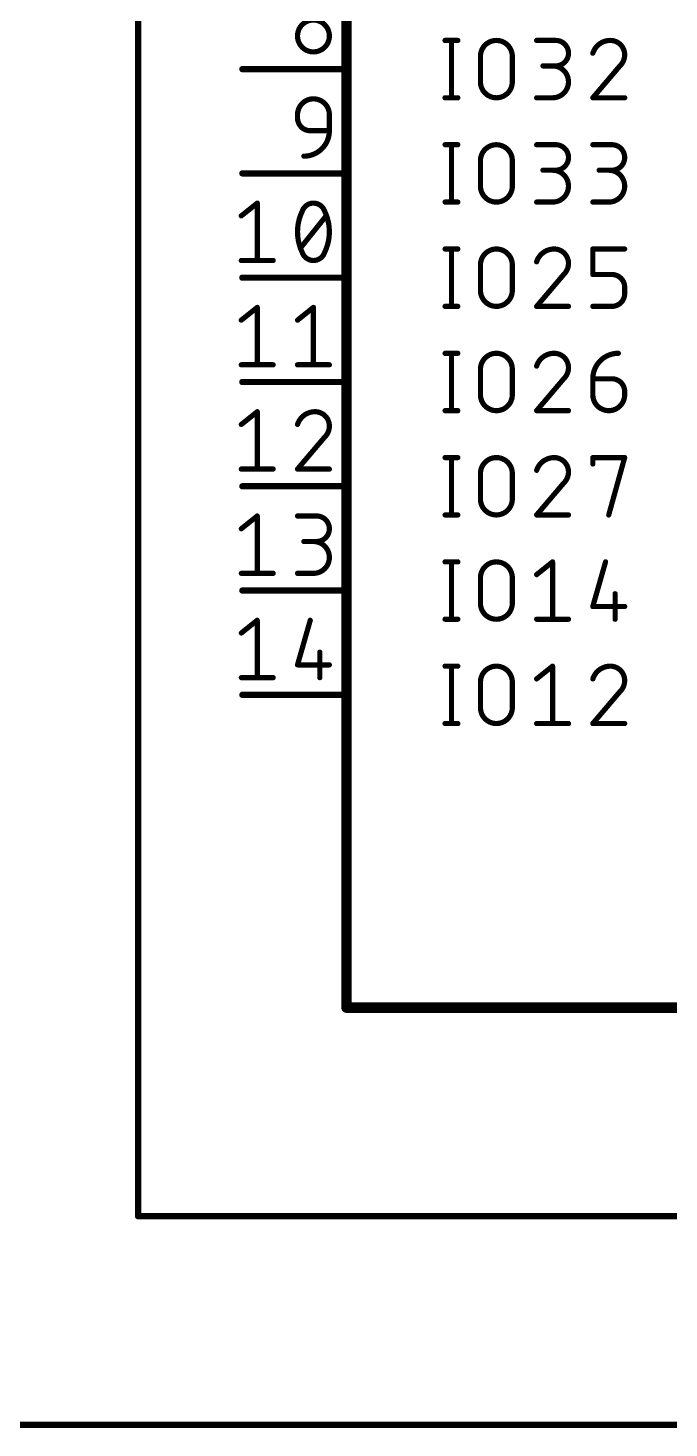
# Model space of a CAD drawing. Extents: x -10 to 250, y 0 to 179.
# Drawn here: x 91.3 to 106.92, y 78.66 to 112.76 of the extents above; entities that cross this region are included whole.
import ezdxf

# ---------------------------------------------------------------- set-up
doc = ezdxf.new("R2010")
doc.units = 0
for name, color, linetype in [('91', 94, 'CONTINUOUS'), ('94', 14, 'CONTINUOUS'), ('95', 250, 'CONTINUOUS')]:
    doc.layers.add(name, color=color, linetype=linetype)

msp = doc.modelspace()

# ---------------------------------------------------------------- linework, layer by layer
at = {"layer": '91', "const_width": 0.1524}
for points in [[(93.98, 127), (93.98, 83.82)], [(93.98, 83.82), (213.36, 83.82)], [(149.86, 78.74), (81.28, 78.74)]]:
    msp.add_lwpolyline(points, dxfattribs=at)
at = {"layer": '91', "const_width": 0.0762}
for points in [[(93.98, 83.8581, 1), (93.98, 83.7819)], [(93.9419, 83.82, 1), (94.0181, 83.82)]]:
    msp.add_lwpolyline(points, format="xyb", dxfattribs=at)
at = {"layer": '94'}
for points, const_width in [([(99.06, 88.9), (99.06, 142.24)], 0.254), ([(96.52, 111.76), (99.06, 111.76)], 0.1524), ([(96.52, 109.22), (99.06, 109.22)], 0.1524), ([(96.52, 106.68), (99.06, 106.68)], 0.1524), ([(96.52, 104.14), (99.06, 104.14)], 0.1524), ([(96.52, 101.6), (99.06, 101.6)], 0.1524), ([(96.52, 99.06), (99.06, 99.06)], 0.1524), ([(96.52, 96.52), (99.06, 96.52)], 0.1524), ([(142.24, 88.9), (99.06, 88.9)], 0.254)]:
    msp.add_lwpolyline(points, dxfattribs=dict(at, const_width=const_width))
for points, const_width in [([(96.52, 111.7981, 1), (96.52, 111.7219)], 0.0762), ([(99.06, 111.7219, 1), (99.06, 111.7981)], 0.0762), ([(96.52, 109.2581, 1), (96.52, 109.1819)], 0.0762), ([(99.06, 109.1819, 1), (99.06, 109.2581)], 0.0762), ([(96.52, 106.7181, 1), (96.52, 106.6419)], 0.0762), ([(99.06, 106.6419, 1), (99.06, 106.7181)], 0.0762), ([(96.52, 104.1781, 1), (96.52, 104.1019)], 0.0762), ([(99.06, 104.1019, 1), (99.06, 104.1781)], 0.0762), ([(96.52, 101.6381, 1), (96.52, 101.5619)], 0.0762), ([(99.06, 101.5619, 1), (99.06, 101.6381)], 0.0762), ([(96.52, 99.0981, 1), (96.52, 99.0219)], 0.0762), ([(99.06, 99.0219, 1), (99.06, 99.0981)], 0.0762), ([(96.52, 96.5581, 1), (96.52, 96.4819)], 0.0762), ([(99.06, 96.4819, 1), (99.06, 96.5581)], 0.0762), ([(99.06, 88.9635, 1), (99.06, 88.8365)], 0.127), ([(98.9965, 88.9, 1), (99.1235, 88.9)], 0.127)]:
    msp.add_lwpolyline(points, format="xyb", dxfattribs=dict(at, const_width=const_width))
at = {"layer": '95'}
for points, const_width in [([(98.6409, 112.5672, 1), (97.8648, 112.5672)], 0.127), ([(97.8965, 112.5672, 1), (97.833, 112.5672)], 0.0635), ([(97.833, 112.5672, 1), (97.8965, 112.5672)], 0.0635), ([(97.8648, 112.5672, 1), (98.6409, 112.5672)], 0.127), ([(98.6727, 112.5672, 1), (98.6091, 112.5672)], 0.0635), ([(98.6091, 112.5672, 1), (98.6726, 112.5672)], 0.0635), ([(101.4603, 112.4903, 1), (101.4603, 112.4267)], 0.0635), ([(101.6473, 112.4585, 1), (101.5838, 112.4585)], 0.0635), ([(101.7707, 112.4267, 1), (101.7707, 112.4903)], 0.0635), ([(103.0987, 112.0704, 1), (102.3226, 112.0704)], 0.127), ([(103.6914, 112.4903, 1), (103.6914, 112.4267)], 0.0635), ([(104.1571, 112.4903, 1), (104.1571, 112.4267)], 0.0635), ([(104.1571, 111.8376, 1), (104.1571, 112.4585)], 0.127), ([(104.1571, 112.4267, 1), (104.1571, 112.4903)], 0.0635), ([(105.4871, 112.4585, 0.3252), (105.0603, 112.1481)], 0.127), ([(105.4871, 112.4903, 1), (105.4871, 112.4267)], 0.0635), ([(105.8364, 112.1093, 0.4142), (105.4871, 112.4585)], 0.127), ([(105.4871, 112.4268, 1), (105.4871, 112.4902)], 0.0635), ([(105.03, 112.1578, 1), (105.0905, 112.1383)], 0.0635), ([(102.3543, 112.0704, 1), (102.2908, 112.0704)], 0.0635), ([(102.2908, 112.0704, 1), (102.3543, 112.0704)], 0.0635), ([(103.1304, 112.0704, 1), (103.0669, 112.0704)], 0.0635), ([(103.0669, 112.0704, 1), (103.1304, 112.0704)], 0.0635), ([(103.8466, 111.8694, 1), (103.8466, 111.8059)], 0.0635), ([(104.0795, 111.8694, 1), (104.0795, 111.8059)], 0.0635), ([(104.0795, 111.0615, 1), (104.0795, 111.8376)], 0.127), ([(104.1571, 111.8694, 1), (104.1571, 111.8059)], 0.0635), ([(104.1571, 111.8059, 1), (104.1571, 111.8694)], 0.0635), ([(105.72, 111.8376, 0.2053), (105.8364, 112.1093)], 0.127), ([(105.6981, 111.8606, 1), (105.7418, 111.8146)], 0.0635), ([(105.7441, 111.817, 1), (105.6958, 111.8582)], 0.0635), ([(105.8681, 112.1092, 1), (105.8046, 112.1093)], 0.0635), ([(105.8046, 112.1093, 1), (105.8681, 112.1093)], 0.0635), ([(102.3225, 111.4496, 1), (103.0987, 111.4496)], 0.127), ([(102.3543, 111.4496, 1), (102.2908, 111.4496)], 0.0635), ([(103.1304, 111.4496, 1), (103.0669, 111.4496)], 0.0635), ([(102.2908, 111.4496, 1), (102.3543, 111.4496)], 0.0635), ([(103.0669, 111.4496, 1), (103.1304, 111.4496)], 0.0635), ([(98.6409, 110.648, 1), (97.8648, 110.648)], 0.127), ([(101.4603, 111.0933, 1), (101.4603, 111.0298)], 0.0635), ([(101.5838, 111.0615, 1), (101.6473, 111.0615)], 0.0635), ([(101.7707, 111.0298, 1), (101.7707, 111.0933)], 0.0635), ([(103.6914, 111.0933, 1), (103.6914, 111.0298)], 0.0635), ([(104.0795, 111.0933, 1), (104.0795, 111.0298)], 0.0635), ([(104.0795, 111.0298, 1), (104.0795, 111.0933)], 0.0635), ([(105.0603, 111.0933, 1), (105.0603, 111.0298)], 0.0635), ([(105.0361, 111.0821, 1), (105.0844, 111.0409)], 0.0635), ([(105.8364, 111.0298, 1), (105.8364, 111.0933)], 0.0635), ([(97.8965, 110.648, 1), (97.833, 110.648)], 0.0635), ([(97.833, 110.648, 1), (97.8965, 110.648)], 0.0635), ([(97.8965, 110.5704, 1), (97.833, 110.5704)], 0.0635), ([(97.833, 110.5704, 1), (97.8965, 110.5704)], 0.0635), ([(97.8648, 110.5704, 0.4142), (98.1752, 110.26)], 0.127), ([(98.6727, 110.648, 1), (98.6091, 110.648)], 0.0635), ([(98.6091, 110.648, 1), (98.6726, 110.648)], 0.0635), ([(98.02, 109.6391, 0.4142), (98.6409, 110.26)], 0.127), ([(98.1752, 110.2917, 1), (98.1752, 110.2282)], 0.0635), ([(98.1752, 110.2282, 1), (98.1752, 110.2917)], 0.0635), ([(98.6727, 110.26, 1), (98.6091, 110.26)], 0.0635), ([(98.6091, 110.26, 1), (98.6727, 110.26)], 0.0635), ([(98.6409, 110.2282, 1), (98.6409, 110.2917)], 0.0635), ([(101.4603, 109.9503, 1), (101.4603, 109.8868)], 0.0635), ([(101.6473, 109.9185, 1), (101.5838, 109.9185)], 0.0635), ([(101.7707, 109.8868, 1), (101.7707, 109.9503)], 0.0635), ([(103.0987, 109.5304, 1), (102.3226, 109.5304)], 0.127), ([(103.6914, 109.9503, 1), (103.6914, 109.8868)], 0.0635), ([(104.1571, 109.9503, 1), (104.1571, 109.8868)], 0.0635), ([(104.1571, 109.2976, 1), (104.1571, 109.9185)], 0.127), ([(104.1571, 109.8868, 1), (104.1571, 109.9503)], 0.0635), ([(105.0603, 109.9503, 1), (105.0603, 109.8868)], 0.0635), ([(105.5259, 109.9503, 1), (105.5259, 109.8868)], 0.0635), ([(105.5259, 109.2976, 1), (105.5259, 109.9185)], 0.127), ([(105.5259, 109.8868, 1), (105.5259, 109.9503)], 0.0635), ([(98.02, 109.6709, 1), (98.02, 109.6073)], 0.0635), ([(102.3543, 109.5304, 1), (102.2908, 109.5304)], 0.0635), ([(102.2908, 109.5304, 1), (102.3543, 109.5304)], 0.0635), ([(103.1304, 109.5304, 1), (103.0669, 109.5304)], 0.0635), ([(103.0669, 109.5304, 1), (103.1304, 109.5304)], 0.0635), ([(103.8466, 109.3294, 1), (103.8466, 109.2659)], 0.0635), ([(104.0795, 109.3294, 1), (104.0795, 109.2659)], 0.0635), ([(104.0795, 108.5215, 1), (104.0795, 109.2976)], 0.127), ([(104.1571, 109.3294, 1), (104.1571, 109.2659)], 0.0635), ([(104.1571, 109.2659, 1), (104.1571, 109.3294)], 0.0635), ([(105.2155, 109.3294, 1), (105.2155, 109.2659)], 0.0635), ([(105.4483, 109.3294, 1), (105.4483, 109.2659)], 0.0635), ([(105.4483, 108.5215, 1), (105.4483, 109.2976)], 0.127), ([(105.5259, 109.3294, 1), (105.5259, 109.2659)], 0.0635), ([(105.5259, 109.2659, 1), (105.5259, 109.3294)], 0.0635), ([(102.3225, 108.9096, 1), (103.0987, 108.9096)], 0.127), ([(102.3543, 108.9096, 1), (102.2908, 108.9096)], 0.0635), ([(102.2908, 108.9096, 1), (102.3543, 108.9096)], 0.0635), ([(103.1304, 108.9096, 1), (103.0669, 108.9096)], 0.0635), ([(103.0669, 108.9096, 1), (103.1304, 108.9096)], 0.0635), ([(96.9157, 108.4961, 1), (96.8522, 108.4961)], 0.0635), ([(96.9038, 108.4713, 1), (96.8642, 108.5209)], 0.0635), ([(98.2528, 108.4961, 0.3205), (97.9812, 108.3021)], 0.127), ([(98.5245, 108.3021, 0.3205), (98.2528, 108.4961)], 0.127), ([(98.2528, 108.5278, 1), (98.2528, 108.4644)], 0.0635), ([(98.2528, 108.4644, 1), (98.2528, 108.5278)], 0.0635), ([(101.4603, 108.5533, 1), (101.4603, 108.4898)], 0.0635), ([(101.5838, 108.5215, 1), (101.6473, 108.5215)], 0.0635), ([(101.7707, 108.4898, 1), (101.7707, 108.5533)], 0.0635), ([(103.6914, 108.5533, 1), (103.6914, 108.4898)], 0.0635), ([(104.0795, 108.5533, 1), (104.0795, 108.4898)], 0.0635), ([(104.0795, 108.4898, 1), (104.0795, 108.5533)], 0.0635), ([(105.0603, 108.5533, 1), (105.0603, 108.4898)], 0.0635), ([(105.4483, 108.5533, 1), (105.4483, 108.4898)], 0.0635), ([(105.4483, 108.4898, 1), (105.4483, 108.5533)], 0.0635), ([(96.4761, 108.2104, 1), (96.5158, 108.1609)], 0.0635), ([(97.9812, 108.3021, 0.1139), (97.8648, 107.7976)], 0.127), ([(97.9512, 108.3124, 1), (98.0112, 108.2918)], 0.0635), ([(98.0097, 108.2882, 1), (97.9527, 108.316)], 0.0635), ([(98.553, 108.316, 1), (98.4959, 108.2882)], 0.0635), ([(98.6409, 107.7976, 0.1139), (98.5245, 108.3021)], 0.127), ([(98.4945, 108.2918, 1), (98.5545, 108.3124)], 0.0635), ([(98.5881, 108.1658, 1), (98.5385, 108.2055)], 0.0635), ([(97.8965, 107.7976, 1), (97.833, 107.7976)], 0.0635), ([(97.833, 107.7976, 1), (97.8965, 107.7976)], 0.0635), ([(97.8648, 107.7976, 0.1139), (97.9812, 107.2931)], 0.127), ([(98.5245, 107.2931, 0.1139), (98.6409, 107.7976)], 0.127), ([(98.6727, 107.7976, 1), (98.6091, 107.7976)], 0.0635), ([(98.6092, 107.7976, 1), (98.6726, 107.7976)], 0.0635), ([(97.9176, 107.4294, 1), (97.9672, 107.3897)], 0.0635), ([(101.4603, 107.4103, 1), (101.4603, 107.3468)], 0.0635), ([(101.6473, 107.3785, 1), (101.5838, 107.3785)], 0.0635), ([(101.7707, 107.3468, 1), (101.7707, 107.4103)], 0.0635), ([(103.0987, 106.9904, 1), (102.3226, 106.9904)], 0.127), ([(104.1183, 107.3785, 0.3252), (103.6914, 107.0681)], 0.127), ([(104.1183, 107.4103, 1), (104.1183, 107.3468)], 0.0635), ([(104.4675, 107.0293, 0.4142), (104.1183, 107.3785)], 0.127), ([(104.1183, 107.3468, 1), (104.1183, 107.4102)], 0.0635), ([(105.092, 107.3785, 1), (105.0285, 107.3785)], 0.0635), ([(105.0603, 107.4103, 1), (105.0603, 107.3468)], 0.0635), ([(105.8364, 107.3468, 1), (105.8364, 107.4103)], 0.0635), ([(96.4959, 107.1309, 1), (96.4959, 107.0674)], 0.0635), ([(96.8522, 107.0991, 1), (96.9157, 107.0991)], 0.0635), ([(97.272, 107.0674, 1), (97.272, 107.1309)], 0.0635), ([(97.9812, 107.2931, 0.3205), (98.2528, 107.0991)], 0.127), ([(98.0112, 107.3034, 1), (97.9512, 107.2828)], 0.0635), ([(97.9527, 107.2792, 1), (98.0097, 107.307)], 0.0635), ([(98.2528, 107.0991, 0.3205), (98.5245, 107.2931)], 0.127), ([(98.2528, 107.1308, 1), (98.2528, 107.0674)], 0.0635), ([(98.2528, 107.0674, 1), (98.2528, 107.1308)], 0.0635), ([(98.4959, 107.307, 1), (98.553, 107.2792)], 0.0635), ([(98.5545, 107.2828, 1), (98.4945, 107.3034)], 0.0635), ([(103.6612, 107.0778, 1), (103.7216, 107.0583)], 0.0635), ([(104.3511, 106.7576, 0.2053), (104.4675, 107.0293)], 0.127), ([(104.4993, 107.0292, 1), (104.4358, 107.0293)], 0.0635), ([(102.3543, 106.9904, 1), (102.2908, 106.9904)], 0.0635), ([(102.2908, 106.9904, 1), (102.3543, 106.9904)], 0.0635), ([(103.1304, 106.9904, 1), (103.0669, 106.9904)], 0.0635), ([(103.0669, 106.9904, 1), (103.1304, 106.9904)], 0.0635), ([(104.3292, 106.7806, 1), (104.373, 106.7346)], 0.0635), ([(104.3753, 106.737, 1), (104.3269, 106.7782)], 0.0635), ([(104.4358, 107.0293, 1), (104.4993, 107.0293)], 0.0635), ([(105.0285, 106.7576, 1), (105.092, 106.7576)], 0.0635), ([(105.0603, 106.7894, 1), (105.0603, 106.7259)], 0.0635), ([(105.5259, 106.7894, 1), (105.5259, 106.7259)], 0.0635), ([(105.8364, 106.4472, 0.4142), (105.5259, 106.7576)], 0.127), ([(105.5259, 106.7259, 1), (105.5259, 106.7894)], 0.0635), ([(102.3225, 106.3696, 1), (103.0987, 106.3696)], 0.127), ([(102.3543, 106.3696, 1), (102.2908, 106.3696)], 0.0635), ([(102.2908, 106.3696, 1), (102.3543, 106.3696)], 0.0635), ([(103.1304, 106.3696, 1), (103.0669, 106.3696)], 0.0635), ([(103.0669, 106.3696, 1), (103.1304, 106.3696)], 0.0635), ([(105.8681, 106.4472, 1), (105.8046, 106.4472)], 0.0635), ([(105.8046, 106.4472, 1), (105.8681, 106.4472)], 0.0635), ([(101.4603, 106.0133, 1), (101.4603, 105.9498)], 0.0635), ([(101.7707, 105.9498, 1), (101.7707, 106.0133)], 0.0635), ([(103.6914, 106.0133, 1), (103.6914, 105.9498)], 0.0635), ([(104.4675, 105.9498, 1), (104.4675, 106.0133)], 0.0635), ([(105.0603, 106.0133, 1), (105.0603, 105.9498)], 0.0635), ([(105.5259, 105.9815, 0.4142), (105.8364, 106.2919)], 0.127), ([(105.5259, 106.0133, 1), (105.5259, 105.9498)], 0.0635), ([(105.5259, 105.9498, 1), (105.5259, 106.0133)], 0.0635), ([(105.8681, 106.2919, 1), (105.8046, 106.2919)], 0.0635), ([(105.8046, 106.2919, 1), (105.8681, 106.2919)], 0.0635), ([(96.4761, 105.6704, 1), (96.5158, 105.6209)], 0.0635), ([(96.9157, 105.9561, 1), (96.8522, 105.9561)], 0.0635), ([(96.9038, 105.9313, 1), (96.8642, 105.9809)], 0.0635), ([(97.845, 105.6704, 1), (97.8846, 105.6209)], 0.0635), ([(98.2846, 105.9561, 1), (98.2211, 105.9561)], 0.0635), ([(98.2727, 105.9313, 1), (98.233, 105.9809)], 0.0635), ([(101.5838, 105.9815, 1), (101.6473, 105.9815)], 0.0635), ([(103.6672, 106.0021, 1), (103.7156, 105.9609)], 0.0635), ([(101.4603, 104.8703, 1), (101.4603, 104.8068)], 0.0635), ([(101.6473, 104.8385, 1), (101.5838, 104.8385)], 0.0635), ([(101.7707, 104.8068, 1), (101.7707, 104.8703)], 0.0635), ([(103.0987, 104.4504, 1), (102.3226, 104.4504)], 0.127), ([(104.1183, 104.8385, 0.3252), (103.6914, 104.5281)], 0.127), ([(104.1183, 104.8703, 1), (104.1183, 104.8068)], 0.0635), ([(104.4675, 104.4892, 0.4142), (104.1183, 104.8385)], 0.127), ([(104.1183, 104.8068, 1), (104.1183, 104.8702)], 0.0635), ([(105.6811, 104.8385, 0.4142), (105.0603, 104.2176)], 0.127), ([(105.6811, 104.8068, 1), (105.6811, 104.8702)], 0.0635), ([(96.4959, 104.5909, 1), (96.4959, 104.5273)], 0.0635), ([(96.8522, 104.5591, 1), (96.9157, 104.5591)], 0.0635), ([(97.272, 104.5273, 1), (97.272, 104.5909)], 0.0635), ([(97.8648, 104.5909, 1), (97.8648, 104.5273)], 0.0635), ([(98.2211, 104.5591, 1), (98.2846, 104.5591)], 0.0635), ([(98.6409, 104.5273, 1), (98.6409, 104.5909)], 0.0635), ([(102.3543, 104.4504, 1), (102.2908, 104.4504)], 0.0635), ([(102.2908, 104.4504, 1), (102.3543, 104.4504)], 0.0635), ([(103.1304, 104.4504, 1), (103.0669, 104.4504)], 0.0635), ([(103.0669, 104.4504, 1), (103.1304, 104.4504)], 0.0635), ([(103.6612, 104.5378, 1), (103.7216, 104.5183)], 0.0635), ([(104.3511, 104.2176, 0.2053), (104.4675, 104.4892)], 0.127), ([(104.4993, 104.4892, 1), (104.4358, 104.4893)], 0.0635), ([(104.4358, 104.4892, 1), (104.4993, 104.4892)], 0.0635), ([(104.3292, 104.2406, 1), (104.373, 104.1946)], 0.0635), ([(104.3753, 104.197, 1), (104.3269, 104.2382)], 0.0635), ([(105.092, 104.2176, 1), (105.0285, 104.2176)], 0.0635), ([(105.0285, 104.2176, 1), (105.092, 104.2176)], 0.0635), ([(105.0603, 104.2494, 1), (105.0603, 104.1859)], 0.0635), ([(105.8364, 103.9072, 0.4142), (105.5259, 104.2176)], 0.127), ([(105.5259, 104.2494, 1), (105.5259, 104.1859)], 0.0635), ([(105.5259, 104.1859, 1), (105.5259, 104.2494)], 0.0635), ([(102.3225, 103.8296, 1), (103.0987, 103.8296)], 0.127), ([(102.3543, 103.8296, 1), (102.2908, 103.8296)], 0.0635), ([(102.2908, 103.8296, 1), (102.3543, 103.8296)], 0.0635), ([(103.1304, 103.8296, 1), (103.0669, 103.8296)], 0.0635), ([(103.0669, 103.8296, 1), (103.1304, 103.8296)], 0.0635), ([(105.092, 103.8296, 1), (105.0285, 103.8296)], 0.0635), ([(105.0285, 103.8296, 1), (105.092, 103.8296)], 0.0635), ([(105.0603, 103.8296, 1), (105.8364, 103.8296)], 0.127), ([(105.8681, 103.9072, 1), (105.8046, 103.9072)], 0.0635), ([(105.8046, 103.9072, 1), (105.8681, 103.9072)], 0.0635), ([(105.8681, 103.8296, 1), (105.8046, 103.8296)], 0.0635), ([(105.8046, 103.8296, 1), (105.8681, 103.8296)], 0.0635), ([(96.9157, 103.4161, 1), (96.8522, 103.4161)], 0.0635), ([(96.9038, 103.3913, 1), (96.8642, 103.4409)], 0.0635), ([(98.2917, 103.4161, 0.3252), (97.8648, 103.1057)], 0.127), ([(98.2917, 103.4479, 1), (98.2917, 103.3843)], 0.0635), ([(98.6409, 103.0669, 0.4142), (98.2917, 103.4161)], 0.127), ([(98.2917, 103.3844, 1), (98.2916, 103.4478)], 0.0635), ([(101.4603, 103.4733, 1), (101.4603, 103.4098)], 0.0635), ([(101.5838, 103.4415, 1), (101.6473, 103.4415)], 0.0635), ([(101.7707, 103.4098, 1), (101.7707, 103.4733)], 0.0635), ([(103.6914, 103.4733, 1), (103.6914, 103.4098)], 0.0635), ([(103.6672, 103.4621, 1), (103.7156, 103.4209)], 0.0635), ([(104.4675, 103.4098, 1), (104.4675, 103.4733)], 0.0635), ([(96.4761, 103.1304, 1), (96.5158, 103.0809)], 0.0635), ([(97.8346, 103.1154, 1), (97.895, 103.0959)], 0.0635), ([(98.5245, 102.7952, 0.2053), (98.6409, 103.0669)], 0.127), ([(98.6091, 103.0669, 1), (98.6727, 103.0669)], 0.0635), ([(98.6726, 103.0668, 1), (98.6092, 103.0669)], 0.0635), ([(98.5026, 102.8182, 1), (98.5464, 102.7722)], 0.0635), ([(98.5487, 102.7746, 1), (98.5003, 102.8158)], 0.0635), ([(101.4603, 102.3303, 1), (101.4603, 102.2668)], 0.0635), ([(101.6473, 102.2985, 1), (101.5838, 102.2985)], 0.0635), ([(101.7707, 102.2668, 1), (101.7707, 102.3303)], 0.0635), ([(103.0987, 101.9104, 1), (102.3226, 101.9104)], 0.127), ([(104.1183, 102.2985, 0.3252), (103.6914, 101.9881)], 0.127), ([(104.4675, 101.9493, 0.4142), (104.1183, 102.2985)], 0.127), ([(104.1183, 102.3303, 1), (104.1183, 102.2668)], 0.0635), ([(104.1183, 102.2668, 1), (104.1183, 102.3302)], 0.0635), ([(105.092, 102.2985, 1), (105.0285, 102.2985)], 0.0635), ([(105.0603, 102.3303, 1), (105.0603, 102.2668)], 0.0635), ([(105.867, 102.29, 1), (105.8058, 102.307)], 0.0635), ([(105.8364, 102.2668, 1), (105.8364, 102.3303)], 0.0635), ([(96.4959, 102.0509, 1), (96.4959, 101.9874)], 0.0635), ([(96.8522, 102.0191, 1), (96.9157, 102.0191)], 0.0635), ([(97.272, 101.9874, 1), (97.272, 102.0509)], 0.0635), ([(97.8648, 102.0509, 1), (97.8648, 101.9874)], 0.0635), ([(97.8406, 102.0397, 1), (97.889, 101.9985)], 0.0635), ([(98.6409, 101.9874, 1), (98.6409, 102.0509)], 0.0635), ([(102.3543, 101.9104, 1), (102.2908, 101.9104)], 0.0635), ([(103.1304, 101.9104, 1), (103.0669, 101.9104)], 0.0635), ([(103.6612, 101.9978, 1), (103.7216, 101.9783)], 0.0635), ([(104.3511, 101.6776, 0.2053), (104.4675, 101.9493)], 0.127), ([(104.4993, 101.9492, 1), (104.4358, 101.9493)], 0.0635), ([(104.4358, 101.9493, 1), (104.4993, 101.9493)], 0.0635), ([(105.0285, 102.1433, 1), (105.092, 102.1433)], 0.0635), ([(102.2908, 101.9104, 1), (102.3543, 101.9104)], 0.0635), ([(103.0669, 101.9104, 1), (103.1304, 101.9104)], 0.0635), ([(104.3292, 101.7006, 1), (104.373, 101.6546)], 0.0635), ([(104.3753, 101.657, 1), (104.3269, 101.6982)], 0.0635), ([(102.3225, 101.2896, 1), (103.0987, 101.2896)], 0.127), ([(102.3543, 101.2896, 1), (102.2908, 101.2896)], 0.0635), ([(102.2908, 101.2896, 1), (102.3543, 101.2896)], 0.0635), ([(103.1304, 101.2896, 1), (103.0669, 101.2896)], 0.0635), ([(103.0669, 101.2896, 1), (103.1304, 101.2896)], 0.0635), ([(96.9157, 100.8761, 1), (96.8522, 100.8761)], 0.0635), ([(96.9038, 100.8513, 1), (96.8642, 100.9009)], 0.0635), ([(97.8648, 100.9079, 1), (97.8648, 100.8444)], 0.0635), ([(98.3305, 100.9079, 1), (98.3305, 100.8444)], 0.0635), ([(98.3305, 100.2552, 1), (98.3305, 100.8761)], 0.127), ([(98.3305, 100.8444, 1), (98.3305, 100.9079)], 0.0635), ([(101.4603, 100.9333, 1), (101.4603, 100.8697)], 0.0635), ([(101.5838, 100.9015, 1), (101.6473, 100.9015)], 0.0635), ([(101.7707, 100.8697, 1), (101.7707, 100.9333)], 0.0635), ([(103.6914, 100.9333, 1), (103.6914, 100.8697)], 0.0635), ([(103.6672, 100.9221, 1), (103.7156, 100.8809)], 0.0635), ([(104.4675, 100.8697, 1), (104.4675, 100.9333)], 0.0635), ([(105.4177, 100.91, 1), (105.4789, 100.893)], 0.0635), ([(96.4761, 100.5904, 1), (96.5158, 100.5409)], 0.0635), ([(98.02, 100.287, 1), (98.02, 100.2235)], 0.0635), ([(98.2528, 100.287, 1), (98.2528, 100.2235)], 0.0635), ([(98.2528, 99.4791, 1), (98.2528, 100.2552)], 0.127), ([(98.3305, 100.287, 1), (98.3305, 100.2235)], 0.0635), ([(98.3305, 100.2235, 1), (98.3305, 100.287)], 0.0635), ([(101.4603, 99.7903, 1), (101.4603, 99.7267)], 0.0635), ([(101.6473, 99.7585, 1), (101.5838, 99.7585)], 0.0635), ([(101.7707, 99.7267, 1), (101.7707, 99.7903)], 0.0635), ([(103.0987, 99.3704, 1), (102.3226, 99.3704)], 0.127), ([(104.1112, 99.7585, 1), (104.0477, 99.7585)], 0.0635), ([(104.0993, 99.7337, 1), (104.0596, 99.7833)], 0.0635), ([(105.4012, 99.7498, 1), (105.3402, 99.7672)], 0.0635), ([(96.4959, 99.5109, 1), (96.4959, 99.4474)], 0.0635), ([(96.8522, 99.4791, 1), (96.9157, 99.4791)], 0.0635), ([(97.272, 99.4474, 1), (97.272, 99.5109)], 0.0635), ([(97.8648, 99.5109, 1), (97.8648, 99.4474)], 0.0635), ([(98.2528, 99.5109, 1), (98.2528, 99.4474)], 0.0635), ([(98.2528, 99.4474, 1), (98.2528, 99.5109)], 0.0635), ([(102.3543, 99.3704, 1), (102.2908, 99.3704)], 0.0635), ([(102.2908, 99.3704, 1), (102.3543, 99.3704)], 0.0635), ([(103.1304, 99.3704, 1), (103.0669, 99.3704)], 0.0635), ([(103.0669, 99.3704, 1), (103.1304, 99.3704)], 0.0635), ([(103.6716, 99.4728, 1), (103.7112, 99.4233)], 0.0635), ([(105.6353, 98.9824, 1), (105.5718, 98.9824)], 0.0635), ([(102.3225, 98.7496, 1), (103.0987, 98.7496)], 0.127), ([(102.3543, 98.7496, 1), (102.2908, 98.7496)], 0.0635), ([(102.2908, 98.7496, 1), (102.3543, 98.7496)], 0.0635), ([(103.1304, 98.7496, 1), (103.0669, 98.7496)], 0.0635), ([(103.0669, 98.7496, 1), (103.1304, 98.7496)], 0.0635), ([(105.0297, 98.6807, 1), (105.0908, 98.6632)], 0.0635), ([(105.0603, 98.7037, 1), (105.0603, 98.6402)], 0.0635), ([(105.8364, 98.6402, 1), (105.8364, 98.7037)], 0.0635), ([(96.9157, 98.3361, 1), (96.8522, 98.3361)], 0.0635), ([(96.9038, 98.3113, 1), (96.8642, 98.3609)], 0.0635), ([(98.2058, 98.3274, 1), (98.1447, 98.3448)], 0.0635), ([(101.4603, 98.3933, 1), (101.4603, 98.3298)], 0.0635), ([(101.5838, 98.3615, 1), (101.6473, 98.3615)], 0.0635), ([(101.7707, 98.3298, 1), (101.7707, 98.3933)], 0.0635), ([(103.6914, 98.3933, 1), (103.6914, 98.3298)], 0.0635), ([(104.0477, 98.3615, 1), (104.1112, 98.3615)], 0.0635), ([(104.4675, 98.3298, 1), (104.4675, 98.3933)], 0.0635), ([(105.5718, 98.3615, 1), (105.6353, 98.3615)], 0.0635), ([(96.4761, 98.0504, 1), (96.5158, 98.0009)], 0.0635), ([(98.4398, 97.56, 1), (98.3763, 97.56)], 0.0635), ([(97.8648, 97.2813, 1), (97.8648, 97.2178)], 0.0635), ([(97.8343, 97.2583, 1), (97.8953, 97.2408)], 0.0635), ([(98.6409, 97.2178, 1), (98.6409, 97.2813)], 0.0635), ([(101.4603, 97.2503, 1), (101.4603, 97.1868)], 0.0635), ([(101.6473, 97.2185, 1), (101.5838, 97.2185)], 0.0635), ([(101.7707, 97.1868, 1), (101.7707, 97.2503)], 0.0635), ([(103.0987, 96.8304, 1), (102.3226, 96.8304)], 0.127), ([(104.1112, 97.2185, 1), (104.0477, 97.2185)], 0.0635), ([(104.0993, 97.1937, 1), (104.0596, 97.2433)], 0.0635), ([(105.4871, 97.2185, 0.3252), (105.0603, 96.9081)], 0.127), ([(105.8364, 96.8693, 0.4142), (105.4871, 97.2185)], 0.127), ([(105.4871, 97.2503, 1), (105.4871, 97.1868)], 0.0635), ([(105.4871, 97.1868, 1), (105.4871, 97.2502)], 0.0635), ([(96.4959, 96.9709, 1), (96.4959, 96.9074)], 0.0635), ([(96.8522, 96.9391, 1), (96.9157, 96.9391)], 0.0635), ([(97.272, 96.9074, 1), (97.272, 96.9709)], 0.0635), ([(98.3763, 96.9391, 1), (98.4398, 96.9391)], 0.0635), ([(102.3543, 96.8304, 1), (102.2908, 96.8304)], 0.0635), ([(102.2908, 96.8304, 1), (102.3543, 96.8304)], 0.0635), ([(103.1304, 96.8304, 1), (103.0669, 96.8304)], 0.0635), ([(103.0669, 96.8304, 1), (103.1304, 96.8304)], 0.0635), ([(103.6716, 96.9328, 1), (103.7112, 96.8833)], 0.0635), ([(105.03, 96.9178, 1), (105.0905, 96.8983)], 0.0635), ([(105.72, 96.5976, 0.2053), (105.8364, 96.8693)], 0.127), ([(105.8681, 96.8692, 1), (105.8046, 96.8693)], 0.0635), ([(105.8046, 96.8693, 1), (105.8681, 96.8693)], 0.0635), ([(105.6981, 96.6206, 1), (105.7418, 96.5746)], 0.0635), ([(105.7441, 96.577, 1), (105.6958, 96.6182)], 0.0635), ([(102.3225, 96.2096, 1), (103.0987, 96.2096)], 0.127), ([(102.3543, 96.2096, 1), (102.2908, 96.2096)], 0.0635), ([(102.2908, 96.2096, 1), (102.3543, 96.2096)], 0.0635), ([(103.1304, 96.2096, 1), (103.0669, 96.2096)], 0.0635), ([(103.0669, 96.2096, 1), (103.1304, 96.2096)], 0.0635), ([(101.4603, 95.8533, 1), (101.4603, 95.7897)], 0.0635), ([(101.5838, 95.8215, 1), (101.6473, 95.8215)], 0.0635), ([(101.7707, 95.7897, 1), (101.7707, 95.8533)], 0.0635), ([(103.6914, 95.8533, 1), (103.6914, 95.7897)], 0.0635), ([(104.0477, 95.8215, 1), (104.1112, 95.8215)], 0.0635), ([(104.4675, 95.7897, 1), (104.4675, 95.8533)], 0.0635), ([(105.0603, 95.8533, 1), (105.0603, 95.7897)], 0.0635), ([(105.0361, 95.8421, 1), (105.0844, 95.8009)], 0.0635), ([(105.8364, 95.7897, 1), (105.8364, 95.8533)], 0.0635)]:
    msp.add_lwpolyline(points, format="xyb", dxfattribs=dict(at, const_width=const_width))
at = {"layer": '95', "const_width": 0.127}
for points in [[(101.4603, 112.4585), (101.7707, 112.4585)], [(101.6155, 112.4585), (101.6155, 111.0615)], [(103.6914, 112.4585), (104.1571, 112.4585)], [(102.3226, 111.4496), (102.3226, 112.0704)], [(103.0987, 112.0704), (103.0987, 111.4496)], [(104.1571, 111.8376), (103.8466, 111.8376)], [(105.72, 111.8376), (105.0603, 111.0615)], [(101.4603, 111.0615), (101.7707, 111.0615)], [(103.6914, 111.0615), (104.0795, 111.0615)], [(105.0603, 111.0615), (105.8364, 111.0615)], [(97.8648, 110.5704), (97.8648, 110.648)], [(98.6409, 110.648), (98.6409, 110.26)], [(98.6409, 110.26), (98.1752, 110.26)], [(101.4603, 109.9185), (101.7707, 109.9185)], [(101.6155, 109.9185), (101.6155, 108.5215)], [(103.6914, 109.9185), (104.1571, 109.9185)], [(105.0603, 109.9185), (105.5259, 109.9185)], [(102.3226, 108.9096), (102.3226, 109.5304)], [(103.0987, 109.5304), (103.0987, 108.9096)], [(104.1571, 109.2976), (103.8466, 109.2976)], [(105.5259, 109.2976), (105.2155, 109.2976)], [(96.4959, 108.1857), (96.884, 108.4961)], [(96.884, 108.4961), (96.884, 107.0991)], [(101.4603, 108.5215), (101.7707, 108.5215)], [(103.6914, 108.5215), (104.0795, 108.5215)], [(105.0603, 108.5215), (105.4483, 108.5215)], [(97.9424, 107.4095), (98.5633, 108.1857)], [(101.4603, 107.3785), (101.7707, 107.3785)], [(101.6155, 107.3785), (101.6155, 105.9815)], [(105.0603, 106.7576), (105.0603, 107.3785)], [(105.0603, 107.3785), (105.8364, 107.3785)], [(96.4959, 107.0991), (97.272, 107.0991)], [(102.3226, 106.3696), (102.3226, 106.9904)], [(103.0987, 106.9904), (103.0987, 106.3696)], [(104.3511, 106.7576), (103.6914, 105.9815)], [(105.5259, 106.7576), (105.0603, 106.7576)], [(105.8364, 106.2919), (105.8364, 106.4472)], [(101.4603, 105.9815), (101.7707, 105.9815)], [(103.6914, 105.9815), (104.4675, 105.9815)], [(105.0603, 105.9815), (105.5259, 105.9815)], [(96.4959, 105.6457), (96.884, 105.9561)], [(96.884, 105.9561), (96.884, 104.5591)], [(97.8648, 105.6457), (98.2528, 105.9561)], [(98.2528, 105.9561), (98.2528, 104.5591)], [(101.4603, 104.8385), (101.7707, 104.8385)], [(101.6155, 104.8385), (101.6155, 103.4415)], [(96.4959, 104.5591), (97.272, 104.5591)], [(97.8648, 104.5591), (98.6409, 104.5591)], [(102.3226, 103.8296), (102.3226, 104.4504)], [(103.0987, 104.4504), (103.0987, 103.8296)], [(104.3511, 104.2176), (103.6914, 103.4415)], [(105.0603, 104.2176), (105.5259, 104.2176)], [(105.0603, 103.8296), (105.0603, 104.2176)], [(105.8364, 103.9072), (105.8364, 103.8296)], [(96.4959, 103.1057), (96.884, 103.4161)], [(96.884, 103.4161), (96.884, 102.0191)], [(101.4603, 103.4415), (101.7707, 103.4415)], [(103.6914, 103.4415), (104.4675, 103.4415)], [(98.5245, 102.7952), (97.8648, 102.0191)], [(101.4603, 102.2985), (101.7707, 102.2985)], [(101.6155, 102.2985), (101.6155, 100.9015)], [(105.0603, 102.1433), (105.0603, 102.2985)], [(105.0603, 102.2985), (105.8364, 102.2985)], [(105.8364, 102.2985), (105.4483, 100.9015)], [(96.4959, 102.0191), (97.272, 102.0191)], [(97.8648, 102.0191), (98.6409, 102.0191)], [(102.3226, 101.2896), (102.3226, 101.9104)], [(103.0987, 101.9104), (103.0987, 101.2896)], [(104.3511, 101.6776), (103.6914, 100.9015)], [(96.4959, 100.5657), (96.884, 100.8761)], [(96.884, 100.8761), (96.884, 99.4791)], [(97.8648, 100.8761), (98.3305, 100.8761)], [(101.4603, 100.9015), (101.7707, 100.9015)], [(103.6914, 100.9015), (104.4675, 100.9015)], [(98.3305, 100.2552), (98.02, 100.2552)], [(101.4603, 99.7585), (101.7707, 99.7585)], [(101.6155, 99.7585), (101.6155, 98.3615)], [(103.6914, 99.4481), (104.0795, 99.7585)], [(104.0795, 99.7585), (104.0795, 98.3615)], [(105.3707, 99.7585), (105.0603, 98.6719)], [(96.4959, 99.4791), (97.272, 99.4791)], [(97.8648, 99.4791), (98.2528, 99.4791)], [(102.3226, 98.7496), (102.3226, 99.3704)], [(103.0987, 99.3704), (103.0987, 98.7496)], [(105.6035, 98.9824), (105.6035, 98.3615)], [(105.0603, 98.6719), (105.8364, 98.6719)], [(96.4959, 98.0257), (96.884, 98.3361)], [(96.884, 98.3361), (96.884, 96.9391)], [(98.1752, 98.3361), (97.8648, 97.2495)], [(101.4603, 98.3615), (101.7707, 98.3615)], [(103.6914, 98.3615), (104.4675, 98.3615)], [(98.4081, 97.56), (98.4081, 96.9391)], [(97.8648, 97.2495), (98.6409, 97.2495)], [(101.4603, 97.2185), (101.7707, 97.2185)], [(101.6155, 97.2185), (101.6155, 95.8215)], [(103.6914, 96.9081), (104.0795, 97.2185)], [(104.0795, 97.2185), (104.0795, 95.8215)], [(96.4959, 96.9391), (97.272, 96.9391)], [(102.3226, 96.2096), (102.3226, 96.8304)], [(103.0987, 96.8304), (103.0987, 96.2096)], [(105.72, 96.5976), (105.0603, 95.8215)], [(101.4603, 95.8215), (101.7707, 95.8215)], [(103.6914, 95.8215), (104.4675, 95.8215)], [(105.0603, 95.8215), (105.8364, 95.8215)]]:
    msp.add_lwpolyline(points, dxfattribs=at)

doc.saveas('drawing.dxf')
